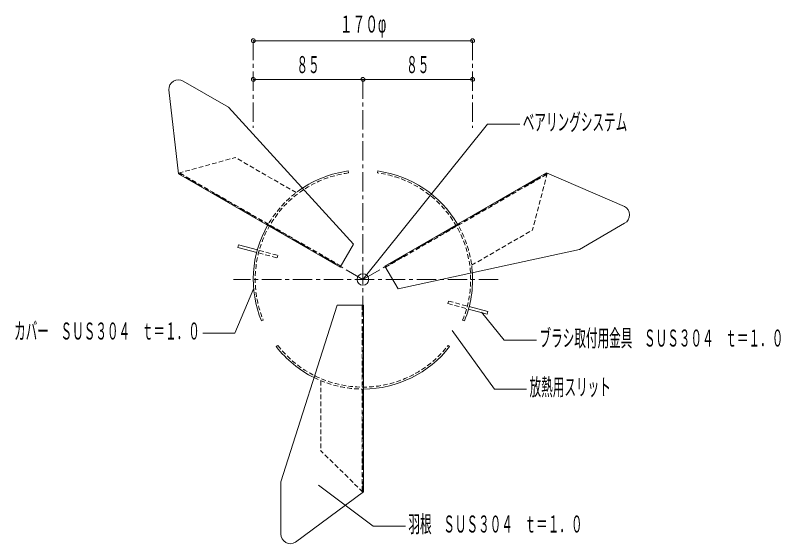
# Model space of a CAD drawing. Units: millimetres at full size, sheet at 1:3. Extents: x -309 to 334, y -545 to 530.
# Drawn here: x -269 to 324, y 120 to 530 of the extents above; entities that cross this region are included whole.
import ezdxf
from ezdxf.enums import TextEntityAlignment as Align

# ---------------------------------------------------------------- set-up
doc = ezdxf.new("R2010")
doc.units = ezdxf.units.MM
doc.header["$LTSCALE"] = 3
doc.header["$PDMODE"] = 32
doc.header["$PDSIZE"] = 3
doc.linetypes.add('CHAIN1', pattern=[8, 5, -1, 1, -1])
doc.linetypes.add('DASHED1', pattern=[1.8, 1.2, -0.6])
for name, color, linetype, lineweight in [('5-0_ 通芯', 4, 'CHAIN1', 9), ('5-3_水切り', 3, 'Continuous', 9), ('5-E_ 文字', 7, 'Continuous', 9), ('5-F_ 寸法', 7, 'Continuous', 9)]:
    doc.layers.add(name, color=color, linetype=linetype, lineweight=lineweight)
doc.styles.add('超極細ゴシック', font='')
doc.styles.get('超極細ゴシック').set_extended_font_data('超極細ゴシック')

msp = doc.modelspace()

# ---------------------------------------------------------------- linework, layer by layer
at = {"layer": '5-0_ 通芯'}
for p, q in [((0, 480.328), (0, 160.01)), ((0, 325.037), (-142.917, 407.55)), ((0, 325.037), (142.917, 407.55)), ((104.759, 325.037), (-100.407, 325.037))]:
    msp.add_line(p, q, dxfattribs=at)
at = {"layer": '5-3_水切り'}
for p, q in [((-139.22, 478.9), (-104.146, 458.65)), ((-150.467, 472.171), (-142.845, 406.931)), ((-7.321, 352.357), (-104.146, 458.65)), ((-17.571, 334.604), (-142.845, 406.931)), ((-11.5, 409.255), (-11.297, 407.769)), ((11.297, 407.769), (11.5, 409.255)), ((17.071, 335.47), (142.345, 407.797)), ((202.655, 381.777), (142.345, 407.797)), ((202.86, 368.673), (167.786, 348.423)), ((-96.329, 351.883), (-81.839, 348.001)), ((-17.571, 334.604), (-7.321, 352.357)), ((-96.847, 349.951), (-82.357, 346.069)), ((27.321, 317.716), (167.786, 348.423)), ((17.071, 335.47), (27.321, 317.716)), ((-20, 305.037), (-63.64, 168.037)), ((0.5, 305.037), (-20, 305.037)), ((0.5, 305.037), (0.5, 160.383)), ((82.357, 304.004), (96.847, 300.122)), ((81.839, 302.073), (96.329, 298.19)), ((-77.297, 293.454), (-78.685, 292.887)), ((78.685, 292.887), (77.297, 293.454)), ((-67.185, 272.968), (-66, 273.887)), ((66, 273.887), (67.185, 272.968)), ((-63.64, 127.537), (-63.64, 168.037)), ((-52.189, 121.161), (0.5, 160.383))]:
    msp.add_line(p, q, dxfattribs=at)
at = {"layer": '5-3_水切り', "linetype": 'DASHED1'}
for p, q in [((-142.918, 407.556), (-98.931, 419.682)), ((-51.769, 392.453), (-98.931, 419.682)), ((-17.071, 335.47), (-143.037, 408.196)), ((17.571, 334.604), (143.537, 407.33)), ((142.925, 407.554), (131.431, 363.391)), ((84.269, 336.161), (131.431, 363.391)), ((-80.908, 345.681), (-66.417, 341.798)), ((-80.39, 347.612), (-65.899, 343.73)), ((-0.5, 305.037), (-0.5, 159.583)), ((65.899, 306.344), (80.39, 302.461)), ((66.417, 308.276), (80.908, 304.393)), ((-32.5, 246.495), (-32.5, 192.037)), ((0, 160.001), (-32.5, 192.037))]:
    msp.add_line(p, q, dxfattribs=at)
at = {"layer": '5-3_水切り'}
msp.add_circle((0, 325.037), 4.5, dxfattribs=at)
for centre, radius, start, end in [((-142.97, 472.405), 7.5, 60, 181.78664), ((0, 325.037), 85, 97.77563, 124.52159), ((0, 325.037), 85, 30.33704, 82.22437), ((199.11, 375.168), 7.5, 300, 61.78664), ((0, 325.037), 85, 150.33704, 202.22437), ((-14.49, 328.919), 85, 164.32592, 165.67408), ((-14.49, 328.919), 53.5, 163.92899, 166.07101), ((0, 325.037), 85, 337.77563, 4.52159), ((14.49, 321.154), 53.5, 343.92899, 346.07101), ((14.49, 321.154), 85, 344.32592, 345.67408), ((0, 325.037), 85, 217.77563, 243.54329), ((0, 325.037), 85, 270.33704, 322.22437), ((-56.14, 127.537), 7.5, 180, 301.78664)]:
    msp.add_arc(centre, radius, start, end, dxfattribs=at)
at = {"layer": '5-3_水切り', "linetype": 'DASHED1'}
for radius, start, end in [(83.5, 97.77563, 202.22437), (83.5, 337.77563, 82.22437), (85, 124.52159, 150.33704), (85, 4.52159, 30.33704), (83.5, 217.77563, 322.22437), (85, 243.54329, 270.33704)]:
    msp.add_arc((0, 325.037), radius, start, end, dxfattribs=at)
at = {"layer": '5-E_ 文字'}
for points in [[(121.517, 445.643), (96.635, 445.643), (0, 325.037)], [(-124.075, 283.473), (-99.193, 283.473), (-84.531, 318.365)], [(134.483, 278.016), (109.602, 278.016), (91.804, 299.725)], [(126.804, 240.078), (101.923, 240.078), (69.086, 285.36)], [(32.875, 133.72), (7.994, 133.72), (-34.342, 165.448)]]:
    msp.add_lwpolyline(points, dxfattribs=at)
at = {"layer": '5-F_ 寸法'}
for p, q in [((-85, 510.328), (85, 510.328)), ((-85, 480.328), (0, 480.328)), ((0, 480.328), (85, 480.328))]:
    msp.add_line(p, q, dxfattribs=at)
at = {"layer": '5-F_ 寸法', "linetype": 'CHAIN1'}
for p, q in [((-85, 510.328), (-85, 442.714)), ((85, 510.328), (85, 442.714))]:
    msp.add_line(p, q, dxfattribs=at)
at = {"layer": '5-F_ 寸法'}
for p in [(-85, 510.328), (85, 510.328), (-85, 480.328), (0, 480.328), (85, 480.328)]:
    msp.add_point(p, dxfattribs=at)

# ---------------------------------------------------------------- texts
at = {"layer": '5-E_ 文字', "style": '超極細ゴシック', "width": 0.5}
for s, p in [('ベアリングシステム', (123.886, 436.67)), ('カバー\u3000ＳＵＳ３０４\u3000ｔ＝１．０', (-270.444, 274.5)), ('ブラシ取付用金具\u3000ＳＵＳ３０４\u3000ｔ＝１．０', (136.852, 269.043)), ('放熱用スリット', (129.173, 231.106)), ('羽根\u3000ＳＵＳ３０４\u3000ｔ＝１．０', (35.244, 124.748))]:
    msp.add_text(s, height=13.2, dxfattribs=at).set_placement(p, align=Align.BOTTOM_LEFT)
at = {"layer": '5-F_ 寸法', "style": '超極細ゴシック'}
for s, width, p in [('１７０φ', 0.55, (-18, 512.665)), ('８５', 0.5, (-51.5, 481.228)), ('８５', 0.5, (33.5, 481.228))]:
    msp.add_text(s, height=13.2, dxfattribs=dict(at, width=width)).set_placement(p, align=Align.BOTTOM_LEFT)

doc.saveas('drawing.dxf')
